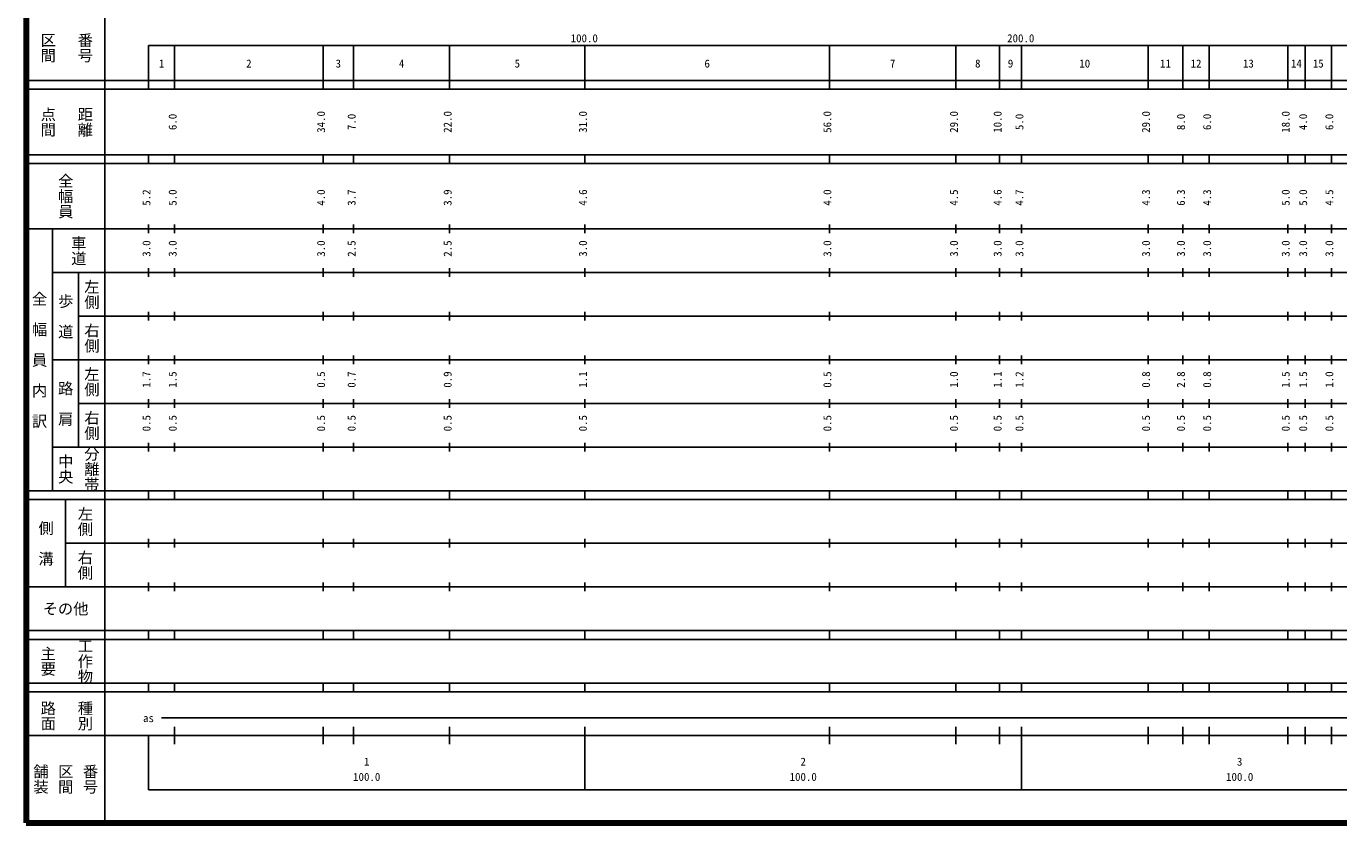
# Model space of a CAD drawing. Units: millimetres on the paper, enlarged 1000 times. Extents: x 40000 to 680000, y 20000 to 380000.
# Drawn here: x 40000 to 340699, y 20000 to 202409 of the extents above; entities that cross this region are included whole.
import ezdxf
from ezdxf.enums import TextEntityAlignment as Align

# ---------------------------------------------------------------- set-up
doc = ezdxf.new("R2010")
doc.units = ezdxf.units.MM
doc.header["$LTSCALE"] = 1000
doc.layers.add('M-TTL', color=2, linetype='Continuous', lineweight=140)
doc.layers.add('M-TTL-BAND', color=7, linetype='Continuous', lineweight=25)
doc.styles.add('@ＭＳ ゴシック', font='')
doc.styles.add('ＭＳ ゴシック', font='')
doc.styles.get('@ＭＳ ゴシック').set_extended_font_data('@MS Gothic')
doc.styles.get('ＭＳ ゴシック').set_extended_font_data('MS Gothic')

msp = doc.modelspace()

# ---------------------------------------------------------------- linework, layer by layer
at = {"layer": 'M-TTL'}
for p, q in [((40000, 380000), (40000, 20000)), ((40000, 20000), (680000, 20000))]:
    msp.add_line(p, q, dxfattribs=at)
at = {"layer": 'M-TTL-BAND'}
for p, q in [((58000, 370000), (58000, 20000)), ((68000, 198000), (579000, 198000)), ((68000, 198000), (68000, 188000)), ((74000, 188000), (74000, 198000)), ((108000, 188000), (108000, 198000)), ((115000, 188000), (115000, 198000)), ((137000, 188000), (137000, 198000)), ((168000, 188000), (168000, 198000)), ((224000, 188000), (224000, 198000)), ((253000, 188000), (253000, 198000)), ((263000, 188000), (263000, 198000)), ((268000, 188000), (268000, 198000)), ((297000, 188000), (297000, 198000)), ((305000, 188000), (305000, 198000)), ((311000, 188000), (311000, 198000)), ((329000, 188000), (329000, 198000)), ((333000, 188000), (333000, 198000)), ((339000, 188000), (339000, 198000)), ((40000, 190000), (579000, 190000)), ((40000, 188000), (579000, 188000)), ((40000, 173000), (579000, 173000)), ((68000, 171000), (68000, 173000)), ((74000, 171000), (74000, 173000)), ((108000, 171000), (108000, 173000)), ((115000, 171000), (115000, 173000)), ((137000, 171000), (137000, 173000)), ((168000, 171000), (168000, 173000)), ((224000, 171000), (224000, 173000)), ((253000, 171000), (253000, 173000)), ((263000, 171000), (263000, 173000)), ((268000, 171000), (268000, 173000)), ((297000, 171000), (297000, 173000)), ((305000, 171000), (305000, 173000)), ((311000, 171000), (311000, 173000)), ((329000, 171000), (329000, 173000)), ((333000, 171000), (333000, 173000)), ((339000, 171000), (339000, 173000)), ((40000, 171000), (579000, 171000)), ((68000, 155000), (68000, 157000)), ((74000, 155000), (74000, 157000)), ((108000, 155000), (108000, 157000)), ((115000, 155000), (115000, 157000)), ((137000, 155000), (137000, 157000)), ((168000, 155000), (168000, 157000)), ((224000, 155000), (224000, 157000)), ((253000, 155000), (253000, 157000)), ((263000, 155000), (263000, 157000)), ((268000, 155000), (268000, 157000)), ((297000, 155000), (297000, 157000)), ((305000, 155000), (305000, 157000)), ((311000, 155000), (311000, 157000)), ((329000, 155000), (329000, 157000)), ((333000, 155000), (333000, 157000)), ((339000, 155000), (339000, 157000)), ((40000, 156000), (579000, 156000)), ((46000, 96000), (46000, 156000)), ((46000, 146000), (579000, 146000)), ((52000, 146000), (52000, 106000)), ((68000, 145000), (68000, 147000)), ((74000, 145000), (74000, 147000)), ((108000, 145000), (108000, 147000)), ((115000, 145000), (115000, 147000)), ((137000, 145000), (137000, 147000)), ((168000, 145000), (168000, 147000)), ((224000, 145000), (224000, 147000)), ((253000, 145000), (253000, 147000)), ((263000, 145000), (263000, 147000)), ((268000, 145000), (268000, 147000)), ((297000, 145000), (297000, 147000)), ((305000, 145000), (305000, 147000)), ((311000, 145000), (311000, 147000)), ((329000, 145000), (329000, 147000)), ((333000, 145000), (333000, 147000)), ((339000, 145000), (339000, 147000)), ((52000, 136000), (579000, 136000)), ((68000, 135000), (68000, 137000)), ((74000, 135000), (74000, 137000)), ((108000, 135000), (108000, 137000)), ((115000, 135000), (115000, 137000)), ((137000, 135000), (137000, 137000)), ((168000, 135000), (168000, 137000)), ((224000, 135000), (224000, 137000)), ((253000, 135000), (253000, 137000)), ((263000, 135000), (263000, 137000)), ((268000, 135000), (268000, 137000)), ((297000, 135000), (297000, 137000)), ((305000, 135000), (305000, 137000)), ((311000, 135000), (311000, 137000)), ((329000, 135000), (329000, 137000)), ((333000, 135000), (333000, 137000)), ((339000, 135000), (339000, 137000)), ((68000, 125000), (68000, 127000)), ((74000, 125000), (74000, 127000)), ((108000, 125000), (108000, 127000)), ((115000, 125000), (115000, 127000)), ((137000, 125000), (137000, 127000)), ((168000, 125000), (168000, 127000)), ((224000, 125000), (224000, 127000)), ((253000, 125000), (253000, 127000)), ((263000, 125000), (263000, 127000)), ((268000, 125000), (268000, 127000)), ((297000, 125000), (297000, 127000)), ((305000, 125000), (305000, 127000)), ((311000, 125000), (311000, 127000)), ((329000, 125000), (329000, 127000)), ((333000, 125000), (333000, 127000)), ((339000, 125000), (339000, 127000)), ((46000, 126000), (579000, 126000)), ((52000, 116000), (579000, 116000)), ((68000, 115000), (68000, 117000)), ((74000, 115000), (74000, 117000)), ((108000, 115000), (108000, 117000)), ((115000, 115000), (115000, 117000)), ((137000, 115000), (137000, 117000)), ((168000, 115000), (168000, 117000)), ((224000, 115000), (224000, 117000)), ((253000, 115000), (253000, 117000)), ((263000, 115000), (263000, 117000)), ((268000, 115000), (268000, 117000)), ((297000, 115000), (297000, 117000)), ((305000, 115000), (305000, 117000)), ((311000, 115000), (311000, 117000)), ((329000, 115000), (329000, 117000)), ((333000, 115000), (333000, 117000)), ((339000, 115000), (339000, 117000)), ((46000, 106000), (579000, 106000)), ((68000, 105000), (68000, 107000)), ((74000, 105000), (74000, 107000)), ((108000, 105000), (108000, 107000)), ((115000, 105000), (115000, 107000)), ((137000, 105000), (137000, 107000)), ((168000, 105000), (168000, 107000)), ((224000, 105000), (224000, 107000)), ((253000, 105000), (253000, 107000)), ((263000, 105000), (263000, 107000)), ((268000, 105000), (268000, 107000)), ((297000, 105000), (297000, 107000)), ((305000, 105000), (305000, 107000)), ((311000, 105000), (311000, 107000)), ((329000, 105000), (329000, 107000)), ((333000, 105000), (333000, 107000)), ((339000, 105000), (339000, 107000)), ((40000, 96000), (579000, 96000)), ((40000, 94000), (579000, 94000)), ((49000, 94000), (49000, 74000)), ((68000, 94000), (68000, 96000)), ((74000, 94000), (74000, 96000)), ((108000, 94000), (108000, 96000)), ((115000, 94000), (115000, 96000)), ((137000, 94000), (137000, 96000)), ((168000, 94000), (168000, 96000)), ((224000, 94000), (224000, 96000)), ((253000, 94000), (253000, 96000)), ((263000, 94000), (263000, 96000)), ((268000, 94000), (268000, 96000)), ((297000, 94000), (297000, 96000)), ((305000, 94000), (305000, 96000)), ((311000, 94000), (311000, 96000)), ((329000, 94000), (329000, 96000)), ((333000, 94000), (333000, 96000)), ((339000, 94000), (339000, 96000)), ((68000, 83000), (68000, 85000)), ((74000, 83000), (74000, 85000)), ((108000, 83000), (108000, 85000)), ((115000, 83000), (115000, 85000)), ((137000, 83000), (137000, 85000)), ((168000, 83000), (168000, 85000)), ((224000, 83000), (224000, 85000)), ((253000, 83000), (253000, 85000)), ((263000, 83000), (263000, 85000)), ((268000, 83000), (268000, 85000)), ((297000, 83000), (297000, 85000)), ((305000, 83000), (305000, 85000)), ((311000, 83000), (311000, 85000)), ((329000, 83000), (329000, 85000)), ((333000, 83000), (333000, 85000)), ((339000, 83000), (339000, 85000)), ((49000, 84000), (579000, 84000)), ((40000, 74000), (579000, 74000)), ((68000, 73000), (68000, 75000)), ((74000, 73000), (74000, 75000)), ((108000, 73000), (108000, 75000)), ((115000, 73000), (115000, 75000)), ((137000, 73000), (137000, 75000)), ((168000, 73000), (168000, 75000)), ((224000, 73000), (224000, 75000)), ((253000, 73000), (253000, 75000)), ((263000, 73000), (263000, 75000)), ((268000, 73000), (268000, 75000)), ((297000, 73000), (297000, 75000)), ((305000, 73000), (305000, 75000)), ((311000, 73000), (311000, 75000)), ((329000, 73000), (329000, 75000)), ((333000, 73000), (333000, 75000)), ((339000, 73000), (339000, 75000)), ((40000, 64000), (579000, 64000)), ((68000, 62000), (68000, 64000)), ((74000, 62000), (74000, 64000)), ((108000, 62000), (108000, 64000)), ((115000, 62000), (115000, 64000)), ((137000, 62000), (137000, 64000)), ((168000, 62000), (168000, 64000)), ((224000, 62000), (224000, 64000)), ((253000, 62000), (253000, 64000)), ((263000, 62000), (263000, 64000)), ((268000, 62000), (268000, 64000)), ((297000, 62000), (297000, 64000)), ((305000, 62000), (305000, 64000)), ((311000, 62000), (311000, 64000)), ((329000, 62000), (329000, 64000)), ((333000, 62000), (333000, 64000)), ((339000, 62000), (339000, 64000)), ((40000, 62000), (579000, 62000)), ((40000, 52000), (579000, 52000)), ((68000, 50000), (68000, 52000)), ((74000, 50000), (74000, 52000)), ((108000, 50000), (108000, 52000)), ((115000, 50000), (115000, 52000)), ((137000, 50000), (137000, 52000)), ((168000, 50000), (168000, 52000)), ((224000, 50000), (224000, 52000)), ((253000, 50000), (253000, 52000)), ((263000, 50000), (263000, 52000)), ((268000, 50000), (268000, 52000)), ((297000, 50000), (297000, 52000)), ((305000, 50000), (305000, 52000)), ((311000, 50000), (311000, 52000)), ((329000, 50000), (329000, 52000)), ((333000, 50000), (333000, 52000)), ((339000, 50000), (339000, 52000)), ((40000, 50000), (579000, 50000)), ((71000, 44000), (565000, 44000)), ((40000, 40000), (579000, 40000)), ((68000, 40000), (68000, 27500)), ((74000, 38000), (74000, 42000)), ((108000, 38000), (108000, 42000)), ((115000, 38000), (115000, 42000)), ((137000, 38000), (137000, 42000)), ((168000, 27500), (168000, 42000)), ((224000, 38000), (224000, 42000)), ((253000, 38000), (253000, 42000)), ((263000, 38000), (263000, 42000)), ((268000, 27500), (268000, 42000)), ((297000, 38000), (297000, 42000)), ((305000, 38000), (305000, 42000)), ((311000, 38000), (311000, 42000)), ((329000, 38000), (329000, 42000)), ((333000, 38000), (333000, 42000)), ((339000, 38000), (339000, 42000)), ((68000, 27500), (579000, 27500))]:
    msp.add_line(p, q, dxfattribs=at)

# ---------------------------------------------------------------- texts
at = {"layer": 'M-TTL-BAND', "style": '@ＭＳ ゴシック'}
for s, p in [('区間', (45000, 197500)), ('番号', (53500, 197500)), ('点間', (45000, 180500)), ('距離', (53500, 180500)), ('全幅員', (49000, 163500)), ('車道', (52000, 151000)), ('左側', (55000, 141000)), ('全\u3000幅\u3000員\u3000内\u3000訳', (43000, 126000)), ('歩\u3000道', (49000, 136000)), ('右側', (55000, 131000)), ('左側', (55000, 121000)), ('路\u3000肩', (49000, 116000)), ('右側', (55000, 111000)), ('分離帯', (55000, 101000)), ('中央', (49000, 101000)), ('左側', (53500, 89000)), ('側\u3000溝', (44500, 84000)), ('右側', (53500, 79000)), ('主要', (45000, 57000)), ('工作物', (53500, 57000)), ('路面', (45000, 44500)), ('種別', (53500, 44500)), ('舗装', (43333, 30000)), ('区間', (49000, 30000)), ('番号', (54667, 30000))]:
    msp.add_text(s, height=2566, rotation=270, dxfattribs=at).set_placement(p, align=Align.MIDDLE_CENTER)
at = {"layer": 'M-TTL-BAND', "style": 'ＭＳ ゴシック'}
for s, p in [('100.0', (167844, 198195)), ('200.0', (267844, 198195)), ('1', (71000, 192405)), ('2', (91000, 192405)), ('3', (111500, 192405)), ('4', (126000, 192405)), ('5', (152500, 192405)), ('6', (196000, 192405)), ('7', (238500, 192405)), ('8', (258000, 192405)), ('9', (265500, 192405)), ('10', (282500, 192405)), ('11', (301000, 192405)), ('12', (308000, 192405)), ('13', (320000, 192405)), ('14', (331000, 192405)), ('15', (336000, 192405)), ('as', (68000, 42500)), ('1', (118000, 32523)), ('2', (218000, 32523)), ('3', (318000, 32523)), ('100.0', (118000, 29033)), ('100.0', (218000, 29033)), ('100.0', (318000, 29033))]:
    msp.add_text(s, height=1833, dxfattribs=at).set_placement(p, align=Align.BOTTOM_CENTER)
for s, p in [('6.0', (75000, 180500)), ('34.0', (109000, 180500)), ('7.0', (116000, 180500)), ('22.0', (138000, 180500)), ('31.0', (169000, 180500)), ('56.0', (225000, 180500)), ('29.0', (254000, 180500)), ('10.0', (264000, 180500)), ('5.0', (269000, 180500)), ('29.0', (298000, 180500)), ('8.0', (306000, 180500)), ('6.0', (312000, 180500)), ('18.0', (330000, 180500)), ('4.0', (334000, 180500)), ('6.0', (340000, 180500)), ('5.2', (69000, 163174)), ('5.0', (75000, 163174)), ('4.0', (109000, 163174)), ('3.7', (116000, 163174)), ('3.9', (138000, 163174)), ('4.6', (169000, 163174)), ('4.0', (225000, 163174)), ('4.5', (254000, 163174)), ('4.6', (264000, 163174)), ('4.7', (269000, 163174)), ('4.3', (298000, 163174)), ('6.3', (306000, 163174)), ('4.3', (312000, 163174)), ('5.0', (330000, 163174)), ('5.0', (334000, 163174)), ('4.5', (340000, 163174)), ('3.0', (69000, 151500)), ('3.0', (75000, 151500)), ('3.0', (109000, 151500)), ('2.5', (116000, 151500)), ('2.5', (138000, 151500)), ('3.0', (169000, 151500)), ('3.0', (225000, 151500)), ('3.0', (254000, 151500)), ('3.0', (264000, 151500)), ('3.0', (269000, 151500)), ('3.0', (298000, 151500)), ('3.0', (306000, 151500)), ('3.0', (312000, 151500)), ('3.0', (330000, 151500)), ('3.0', (334000, 151500)), ('3.0', (340000, 151500)), ('1.7', (69000, 121500)), ('1.5', (75000, 121500)), ('0.5', (109000, 121500)), ('0.7', (116000, 121500)), ('0.9', (138000, 121500)), ('1.1', (169000, 121500)), ('0.5', (225000, 121500)), ('1.0', (254000, 121500)), ('1.1', (264000, 121500)), ('1.2', (269000, 121500)), ('0.8', (298000, 121500)), ('2.8', (306000, 121500)), ('0.8', (312000, 121500)), ('1.5', (330000, 121500)), ('1.5', (334000, 121500)), ('1.0', (340000, 121500)), ('0.5', (69000, 111500)), ('0.5', (75000, 111500)), ('0.5', (109000, 111500)), ('0.5', (116000, 111500)), ('0.5', (138000, 111500)), ('0.5', (169000, 111500)), ('0.5', (225000, 111500)), ('0.5', (254000, 111500)), ('0.5', (264000, 111500)), ('0.5', (269000, 111500)), ('0.5', (298000, 111500)), ('0.5', (306000, 111500)), ('0.5', (312000, 111500)), ('0.5', (330000, 111500)), ('0.5', (334000, 111500)), ('0.5', (340000, 111500))]:
    msp.add_text(s, height=1833, rotation=90, dxfattribs=at).set_placement(p, align=Align.BOTTOM_CENTER)
msp.add_text('その他', height=2566, dxfattribs=at).set_placement((49000, 69000), align=Align.MIDDLE_CENTER)

doc.saveas('drawing.dxf')
